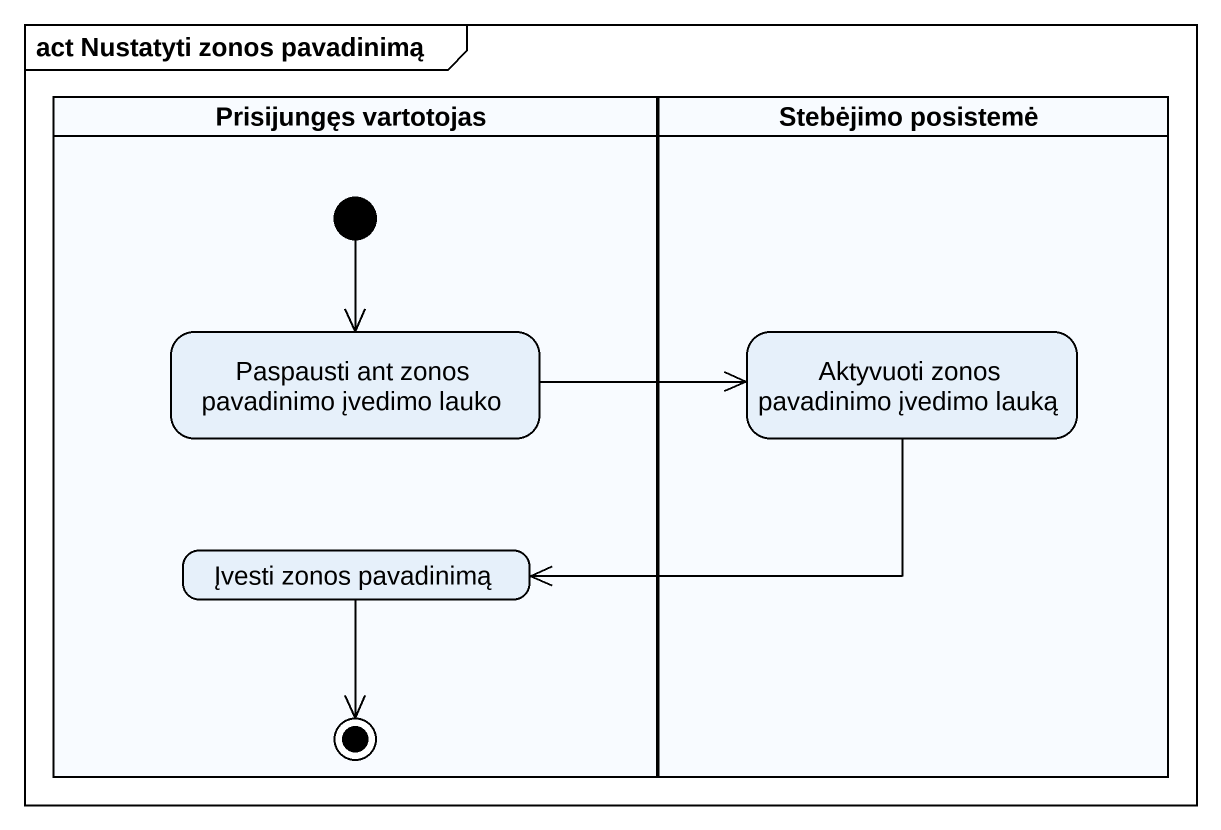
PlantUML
@startuml
mainframe act Nustatyti zonos pavadinimą
hide empty description
state "Prisijungęs vartotojas" as Prisijungęs_vartotojas <<partition>> {
  state "Paspausti ant zonos pavadinimo įvedimo lauko" as Paspausti_ant_zonos
  state "Įvesti zonos pavadinimą" as Įvesti_zonos_pavadinimą
  [*] --> Paspausti_ant_zonos
  Įvesti_zonos_pavadinimą --> [*]
}
state "Stebėjimo posistemė" as Stebėjimo_posistemė <<partition>> {
  state "Aktyvuoti zonos pavadinimo įvedimo lauką" as Aktyvuoti_zonos_pavadinimo
}
Paspausti_ant_zonos -right-> Aktyvuoti_zonos_pavadinimo
Aktyvuoti_zonos_pavadinimo -left-> Įvesti_zonos_pavadinimą
@enduml
